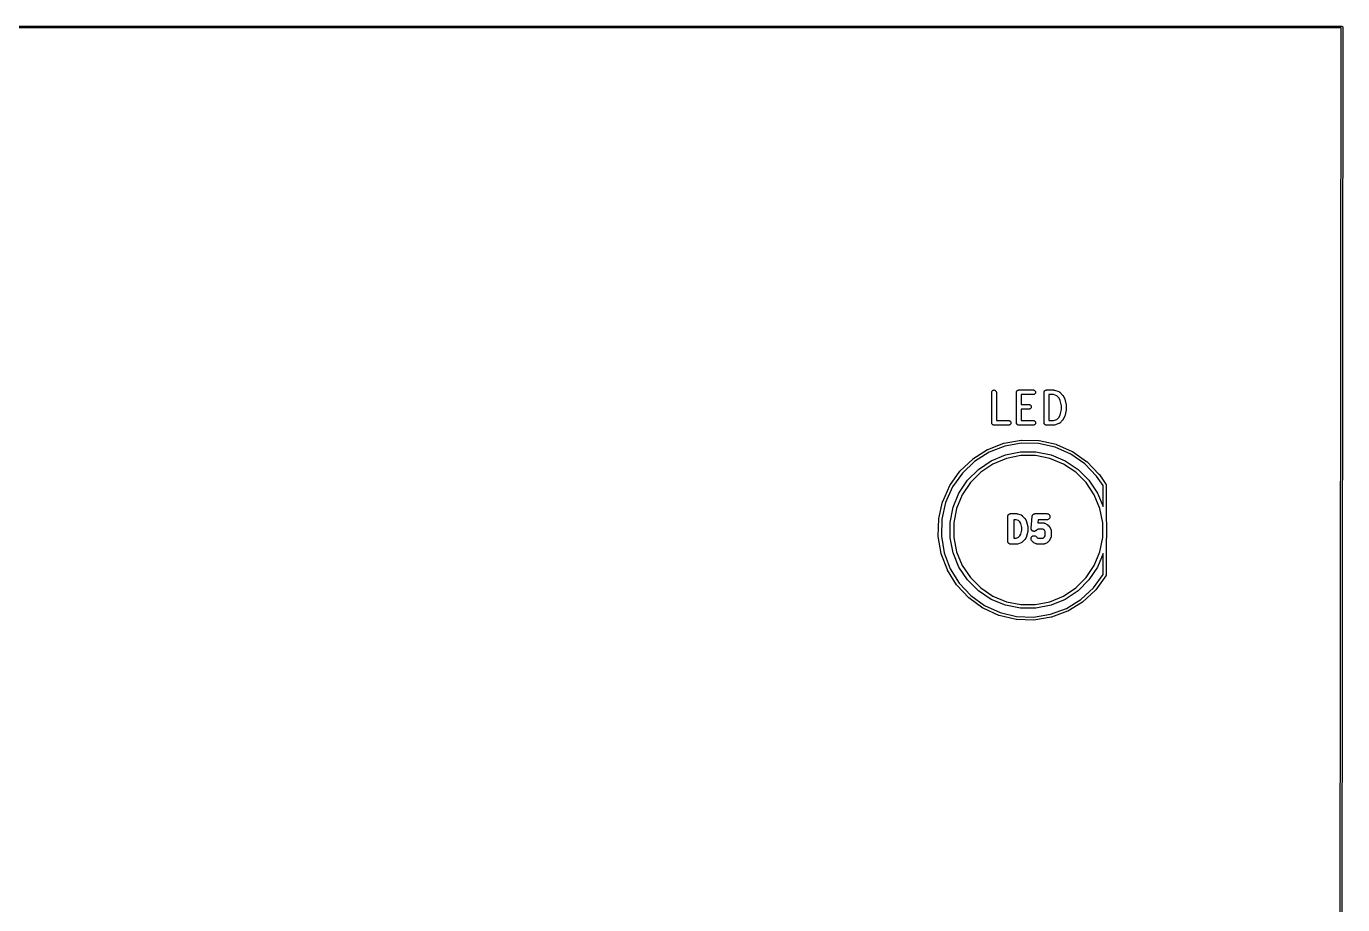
# Model space of a CAD drawing. Extents: x 20 to 116, y -135 to -20.
# Drawn here: x 72.97 to 116.03, y -48.71 to -19.97 of the extents above; entities that cross this region are included whole.
import ezdxf

# ---------------------------------------------------------------- set-up
doc = ezdxf.new("R2010")
doc.units = 0
doc.layers.add('BLACK', color=7, linetype='CONTINUOUS')

msp = doc.modelspace()

# ---------------------------------------------------------------- linework, layer by layer
at = {"layer": 'BLACK', "linetype": 'CONTINUOUS'}
for p, q in [((20.0012, -19.975), (115.999, -19.975)), ((115.975, -20.025), (20.025, -20.025)), ((115.86, -134.975), (115.975, -20.025)), ((116.025, -20.0012), (115.91, -134.999)), ((115.999, -19.975), (116, -19.9749)), ((116, -19.9749), (116.001, -19.975)), ((116.001, -19.975), (116.005, -19.9754)), ((116.005, -19.9754), (116.005, -19.9754)), ((116.005, -19.9754), (116.005, -19.9754)), ((116.005, -19.9754), (116.006, -19.9757)), ((116.006, -19.9757), (116.01, -19.9768)), ((116.01, -19.9768), (116.01, -19.9768)), ((116.01, -19.9768), (116.01, -19.9768)), ((116.01, -19.9768), (116.011, -19.9773)), ((116.011, -19.9773), (116.014, -19.9791)), ((116.014, -19.9791), (116.014, -19.9791)), ((116.014, -19.9791), (116.014, -19.9791)), ((116.014, -19.9791), (116.015, -19.9798)), ((116.015, -19.9798), (116.018, -19.9822)), ((116.018, -19.9822), (116.018, -19.9823)), ((116.018, -19.9823), (116.018, -19.9823)), ((116.018, -19.9823), (116.018, -19.9831)), ((116.018, -19.9831), (116.021, -19.986)), ((116.021, -19.986), (116.021, -19.9861)), ((116.021, -19.9861), (116.021, -19.9861)), ((116.021, -19.9861), (116.021, -19.9871)), ((116.021, -19.9871), (116.023, -19.9904)), ((116.023, -19.9904), (116.023, -19.9904)), ((116.023, -19.9904), (116.023, -19.9904)), ((116.023, -19.9904), (116.024, -19.9919)), ((116.024, -19.9919), (116.025, -19.9951)), ((116.025, -19.9951), (116.025, -19.9951)), ((116.025, -19.9951), (116.025, -19.9951)), ((116.025, -19.9951), (116.025, -19.9969)), ((116.025, -19.9969), (116.025, -20)), ((116.025, -20), (116.025, -20.0012)), ((104.546, -31.9463), (104.548, -31.9318)), ((104.546, -31.9474), (104.546, -31.9463)), ((104.546, -32.9474), (104.546, -31.9474)), ((104.548, -31.9318), (104.552, -31.9178)), ((104.552, -31.9178), (104.559, -31.905)), ((104.559, -31.905), (104.568, -31.8938)), ((104.568, -31.8938), (104.58, -31.8846)), ((104.58, -31.8846), (104.593, -31.8778)), ((104.593, -31.8778), (104.607, -31.8737)), ((104.607, -31.8737), (104.621, -31.8724)), ((104.621, -31.8724), (104.636, -31.8739)), ((104.636, -31.8739), (104.65, -31.8782)), ((104.65, -31.8782), (104.663, -31.8852)), ((104.663, -31.8852), (104.674, -31.8945)), ((104.674, -31.8945), (104.683, -31.9059)), ((104.683, -31.9059), (104.69, -31.9188)), ((104.69, -31.9188), (104.695, -31.9328)), ((104.695, -31.9328), (104.696, -31.9474)), ((104.696, -31.9474), (104.696, -32.8724)), ((105.355, -31.9463), (105.356, -31.9393)), ((105.355, -31.9468), (105.355, -31.9463)), ((105.355, -31.9469), (105.355, -31.9468)), ((105.355, -31.9474), (105.355, -31.9469)), ((105.355, -31.9469), (105.355, -31.9469)), ((105.355, -32.9474), (105.355, -31.9474)), ((105.356, -31.9393), (105.357, -31.9323)), ((105.357, -31.9318), (105.359, -31.9251)), ((105.357, -31.932), (105.357, -31.9318)), ((105.357, -31.9323), (105.357, -31.932)), ((105.359, -31.9251), (105.361, -31.9183)), ((105.361, -31.9181), (105.362, -31.9178)), ((105.361, -31.9183), (105.361, -31.9181)), ((105.362, -31.9178), (105.365, -31.9116)), ((105.365, -31.9116), (105.368, -31.9054)), ((105.368, -31.9052), (105.369, -31.905)), ((105.368, -31.9054), (105.368, -31.9052)), ((105.369, -31.905), (105.373, -31.8996)), ((105.373, -31.8996), (105.378, -31.8942)), ((105.378, -31.8938), (105.383, -31.8894)), ((105.378, -31.894), (105.378, -31.8938)), ((105.378, -31.8942), (105.378, -31.894)), ((105.383, -31.8894), (105.389, -31.8849)), ((105.389, -31.8846), (105.396, -31.8814)), ((105.389, -31.8848), (105.389, -31.8846)), ((105.389, -31.8849), (105.389, -31.8848)), ((105.396, -31.8814), (105.402, -31.878)), ((105.402, -31.8778), (105.409, -31.8758)), ((105.402, -31.878), (105.402, -31.8778)), ((105.402, -31.878), (105.402, -31.878)), ((105.409, -31.8758), (105.416, -31.8738)), ((105.416, -31.8737), (105.423, -31.8731)), ((105.416, -31.8738), (105.416, -31.8737)), ((105.416, -31.8738), (105.416, -31.8738)), ((105.423, -31.8731), (105.43, -31.8724)), ((105.43, -31.8724), (105.907, -31.8724)), ((105.907, -32.0224), (105.505, -32.0224)), ((105.505, -32.0224), (105.505, -32.3486)), ((105.907, -31.8724), (105.908, -31.8724)), ((105.921, -32.021), (105.907, -32.0224)), ((105.908, -31.8724), (105.922, -31.874)), ((105.935, -32.0167), (105.921, -32.021)), ((105.922, -31.874), (105.936, -31.8784)), ((105.948, -32.0098), (105.935, -32.0167)), ((105.936, -31.8784), (105.949, -31.8855)), ((105.96, -32.0006), (105.948, -32.0098)), ((105.949, -31.8855), (105.96, -31.8949)), ((105.96, -31.8949), (105.969, -31.9063)), ((105.969, -31.9893), (105.96, -32.0006)), ((105.969, -31.9063), (105.976, -31.9193)), ((105.976, -31.9764), (105.969, -31.9893)), ((105.976, -31.9193), (105.98, -31.9333)), ((105.98, -31.9625), (105.976, -31.9764)), ((105.98, -31.9333), (105.982, -31.9479)), ((105.982, -31.9479), (105.98, -31.9625)), ((106.26, -31.9463), (106.261, -31.9393)), ((106.26, -31.9468), (106.26, -31.9463)), ((106.26, -31.9469), (106.26, -31.9468)), ((106.26, -31.9474), (106.26, -31.9469)), ((106.26, -31.9469), (106.26, -31.9469)), ((106.26, -32.9474), (106.26, -31.9474)), ((106.261, -31.9393), (106.262, -31.9323)), ((106.262, -31.9318), (106.264, -31.9251)), ((106.262, -31.932), (106.262, -31.9318)), ((106.262, -31.9323), (106.262, -31.932)), ((106.264, -31.9251), (106.266, -31.9183)), ((106.266, -31.9178), (106.27, -31.9116)), ((106.266, -31.9181), (106.266, -31.9178)), ((106.266, -31.9183), (106.266, -31.9181)), ((106.27, -31.9116), (106.273, -31.9054)), ((106.273, -31.905), (106.278, -31.8996)), ((106.273, -31.9052), (106.273, -31.905)), ((106.273, -31.9054), (106.273, -31.9052)), ((106.278, -31.8996), (106.282, -31.8942)), ((106.282, -31.8942), (106.283, -31.894)), ((106.283, -31.8938), (106.288, -31.8894)), ((106.283, -31.894), (106.283, -31.8938)), ((106.288, -31.8894), (106.294, -31.8849)), ((106.294, -31.8846), (106.3, -31.8814)), ((106.294, -31.8848), (106.294, -31.8846)), ((106.294, -31.8849), (106.294, -31.8848)), ((106.3, -31.8814), (106.307, -31.878)), ((106.307, -31.8778), (106.314, -31.8758)), ((106.307, -31.878), (106.307, -31.8778)), ((106.307, -31.878), (106.307, -31.878)), ((106.314, -31.8758), (106.321, -31.8738)), ((106.321, -31.8737), (106.328, -31.8731)), ((106.321, -31.8738), (106.321, -31.8737)), ((106.321, -31.8738), (106.321, -31.8738)), ((106.328, -31.8731), (106.335, -31.8724)), ((106.335, -31.8724), (106.573, -31.8724)), ((106.41, -32.0224), (106.41, -32.8724)), ((106.561, -32.0224), (106.41, -32.0224)), ((106.676, -32.0606), (106.561, -32.0224)), ((106.573, -31.8724), (106.574, -31.8724)), ((106.574, -31.8724), (106.579, -31.8729)), ((106.579, -31.8729), (106.583, -31.873)), ((106.583, -31.873), (106.586, -31.8737)), ((106.586, -31.8737), (106.589, -31.874)), ((106.589, -31.874), (106.593, -31.8753)), ((106.593, -31.8753), (106.597, -31.8762)), ((106.597, -31.8762), (106.74, -31.9238)), ((106.75, -32.1347), (106.676, -32.0606)), ((106.74, -31.9238), (106.741, -31.9242)), ((106.741, -31.9242), (106.743, -31.9251)), ((106.743, -31.9251), (106.745, -31.9258)), ((106.745, -31.9258), (106.75, -31.9282)), ((106.75, -31.9282), (106.754, -31.9303)), ((106.788, -32.2117), (106.75, -32.1347)), ((106.754, -31.9303), (106.756, -31.9316)), ((106.756, -31.9316), (106.758, -31.9327)), ((106.758, -31.9327), (106.762, -31.9359)), ((106.762, -31.9359), (106.766, -31.9389)), ((106.766, -31.9389), (106.768, -31.9406)), ((106.768, -31.9406), (106.769, -31.942)), ((106.769, -31.942), (106.864, -32.0372)), ((106.832, -32.3852), (106.788, -32.2117)), ((106.864, -32.0372), (106.865, -32.0379)), ((106.865, -32.0379), (106.868, -32.0412)), ((106.868, -32.0412), (106.871, -32.0443)), ((106.871, -32.0443), (106.872, -32.047)), ((106.872, -32.047), (106.874, -32.0494)), ((106.874, -32.0494), (106.876, -32.0531)), ((106.876, -32.0531), (106.879, -32.0567)), ((106.879, -32.0567), (106.926, -32.1519)), ((106.926, -32.1519), (106.927, -32.1529)), ((106.927, -32.1529), (106.927, -32.1532)), ((106.927, -32.1532), (106.927, -32.1535)), ((106.927, -32.1535), (106.929, -32.1601)), ((106.929, -32.1601), (106.932, -32.1666)), ((106.932, -32.1666), (106.932, -32.167)), ((106.932, -32.167), (106.932, -32.1673)), ((106.932, -32.1673), (106.979, -32.3578)), ((105.505, -32.3486), (105.764, -32.3486)), ((105.764, -32.4986), (105.505, -32.4986)), ((105.505, -32.4986), (105.505, -32.8724)), ((105.764, -32.3486), (105.765, -32.3486)), ((105.778, -32.4971), (105.764, -32.4986)), ((105.765, -32.3486), (105.779, -32.3502)), ((105.792, -32.4929), (105.778, -32.4971)), ((105.779, -32.3502), (105.793, -32.3546)), ((105.805, -32.486), (105.792, -32.4929)), ((105.793, -32.3546), (105.806, -32.3617)), ((105.817, -32.4768), (105.805, -32.486)), ((105.806, -32.3617), (105.817, -32.3711)), ((105.817, -32.3711), (105.827, -32.3825)), ((105.826, -32.4655), (105.817, -32.4768)), ((105.833, -32.4526), (105.826, -32.4655)), ((105.827, -32.3825), (105.833, -32.3955)), ((105.833, -32.3955), (105.837, -32.4095)), ((105.837, -32.4387), (105.833, -32.4526)), ((105.837, -32.4095), (105.839, -32.4241)), ((105.839, -32.4241), (105.837, -32.4387)), ((106.75, -32.7601), (106.788, -32.6831)), ((106.788, -32.6831), (106.832, -32.5096)), ((106.832, -32.5096), (106.832, -32.3852)), ((106.979, -32.537), (106.932, -32.7275)), ((106.979, -32.3578), (106.98, -32.3588)), ((106.98, -32.5357), (106.979, -32.537)), ((106.98, -32.3588), (106.98, -32.3601)), ((106.98, -32.3601), (106.98, -32.3614)), ((106.98, -32.3614), (106.981, -32.3674)), ((106.981, -32.5285), (106.98, -32.5344)), ((106.98, -32.5344), (106.98, -32.5357)), ((106.981, -32.3674), (106.982, -32.3733)), ((106.982, -32.5225), (106.981, -32.5285)), ((106.982, -32.3733), (106.982, -32.3746)), ((106.982, -32.3746), (106.982, -32.376)), ((106.982, -32.376), (106.982, -32.5188)), ((106.982, -32.5188), (106.982, -32.5199)), ((106.982, -32.5199), (106.982, -32.5212)), ((106.982, -32.5212), (106.982, -32.5225)), ((104.547, -32.9544), (104.546, -32.9474)), ((104.547, -32.9614), (104.547, -32.9544)), ((104.547, -32.9617), (104.547, -32.9614)), ((104.547, -32.9619), (104.547, -32.9617)), ((104.549, -32.9687), (104.547, -32.9619)), ((104.551, -32.9755), (104.549, -32.9687)), ((104.552, -32.9757), (104.551, -32.9755)), ((104.552, -32.976), (104.552, -32.9757)), ((104.555, -32.9822), (104.552, -32.976)), ((104.558, -32.9884), (104.555, -32.9822)), ((104.558, -32.9887), (104.558, -32.9884)), ((104.558, -32.9889), (104.558, -32.9887)), ((104.563, -32.9944), (104.558, -32.9889)), ((104.567, -32.9999), (104.563, -32.9944)), ((104.568, -33), (104.567, -32.9999)), ((104.568, -33.0002), (104.568, -33)), ((104.573, -33.0047), (104.568, -33.0002)), ((104.579, -33.0093), (104.573, -33.0047)), ((104.579, -33.0094), (104.579, -33.0093)), ((104.579, -33.0096), (104.579, -33.0094)), ((104.585, -33.0129), (104.579, -33.0096)), ((104.591, -33.0163), (104.585, -33.0129)), ((104.592, -33.0164), (104.591, -33.0163)), ((104.592, -33.0165), (104.592, -33.0164)), ((104.599, -33.0186), (104.592, -33.0165)), ((104.605, -33.0207), (104.599, -33.0186)), ((104.606, -33.0208), (104.605, -33.0207)), ((104.613, -33.0216), (104.606, -33.0208)), ((104.606, -33.0208), (104.606, -33.0208)), ((104.62, -33.0224), (104.613, -33.0216)), ((104.621, -33.0224), (104.62, -33.0224)), ((104.62, -33.0224), (104.62, -33.0224)), ((104.62, -33.0224), (104.62, -33.0224)), ((104.62, -33.0224), (104.62, -33.0224)), ((105.097, -33.0224), (104.621, -33.0224)), ((104.696, -32.8724), (105.097, -32.8724)), ((105.097, -32.8724), (105.098, -32.8724)), ((105.112, -33.021), (105.097, -33.0224)), ((105.098, -32.8724), (105.113, -32.874)), ((105.126, -33.0167), (105.112, -33.021)), ((105.113, -32.874), (105.127, -32.8784)), ((105.139, -33.0098), (105.126, -33.0167)), ((105.127, -32.8784), (105.14, -32.8855)), ((105.15, -33.0006), (105.139, -33.0098)), ((105.14, -32.8855), (105.151, -32.8949)), ((105.159, -32.9893), (105.15, -33.0006)), ((105.151, -32.8949), (105.16, -32.9063)), ((105.166, -32.9764), (105.159, -32.9893)), ((105.16, -32.9063), (105.167, -32.9193)), ((105.171, -32.9625), (105.166, -32.9764)), ((105.167, -32.9193), (105.171, -32.9333)), ((105.171, -32.9333), (105.172, -32.9479)), ((105.172, -32.9479), (105.171, -32.9625)), ((105.356, -32.9544), (105.355, -32.9474)), ((105.357, -32.9614), (105.356, -32.9544)), ((105.357, -32.9617), (105.357, -32.9614)), ((105.357, -32.9619), (105.357, -32.9617)), ((105.359, -32.9687), (105.357, -32.9619)), ((105.361, -32.9755), (105.359, -32.9687)), ((105.361, -32.9757), (105.361, -32.9755)), ((105.361, -32.976), (105.361, -32.9757)), ((105.364, -32.9822), (105.361, -32.976)), ((105.368, -32.9884), (105.364, -32.9822)), ((105.368, -32.9887), (105.368, -32.9884)), ((105.368, -32.9889), (105.368, -32.9887)), ((105.372, -32.9944), (105.368, -32.9889)), ((105.377, -32.9999), (105.372, -32.9944)), ((105.377, -33), (105.377, -32.9999)), ((105.377, -33.0002), (105.377, -33)), ((105.383, -33.0047), (105.377, -33.0002)), ((105.388, -33.0093), (105.383, -33.0047)), ((105.388, -33.0094), (105.388, -33.0093)), ((105.389, -33.0096), (105.388, -33.0094)), ((105.395, -33.0129), (105.389, -33.0096)), ((105.401, -33.0163), (105.395, -33.0129)), ((105.401, -33.0164), (105.401, -33.0163)), ((105.401, -33.0165), (105.401, -33.0164)), ((105.408, -33.0186), (105.401, -33.0165)), ((105.415, -33.0207), (105.408, -33.0186)), ((105.415, -33.0208), (105.415, -33.0207)), ((105.422, -33.0216), (105.415, -33.0208)), ((105.415, -33.0208), (105.415, -33.0208)), ((105.429, -33.0224), (105.422, -33.0216)), ((105.43, -33.0224), (105.429, -33.0224)), ((105.907, -33.0224), (105.43, -33.0224)), ((105.43, -33.0224), (105.43, -33.0224)), ((105.43, -33.0224), (105.43, -33.0224)), ((105.43, -33.0224), (105.43, -33.0224)), ((105.505, -32.8724), (105.907, -32.8724)), ((105.907, -32.8724), (105.908, -32.8724)), ((105.921, -33.021), (105.907, -33.0224)), ((105.908, -32.8724), (105.922, -32.874)), ((105.935, -33.0167), (105.921, -33.021)), ((105.922, -32.874), (105.936, -32.8784)), ((105.948, -33.0098), (105.935, -33.0167)), ((105.936, -32.8784), (105.949, -32.8855)), ((105.96, -33.0006), (105.948, -33.0098)), ((105.949, -32.8855), (105.96, -32.8949)), ((105.96, -32.8949), (105.969, -32.9063)), ((105.969, -32.9893), (105.96, -33.0006)), ((105.969, -32.9063), (105.976, -32.9193)), ((105.976, -32.9764), (105.969, -32.9893)), ((105.976, -32.9193), (105.98, -32.9333)), ((105.98, -32.9625), (105.976, -32.9764)), ((105.98, -32.9333), (105.982, -32.9479)), ((105.982, -32.9479), (105.98, -32.9625)), ((106.261, -32.9544), (106.26, -32.9474)), ((106.262, -32.9614), (106.261, -32.9544)), ((106.262, -32.9617), (106.262, -32.9614)), ((106.262, -32.9619), (106.262, -32.9617)), ((106.264, -32.9687), (106.262, -32.9619)), ((106.266, -32.9755), (106.264, -32.9687)), ((106.266, -32.9757), (106.266, -32.9755)), ((106.266, -32.976), (106.266, -32.9757)), ((106.269, -32.9822), (106.266, -32.976)), ((106.272, -32.9884), (106.269, -32.9822)), ((106.273, -32.9887), (106.272, -32.9884)), ((106.273, -32.9889), (106.273, -32.9887)), ((106.277, -32.9944), (106.273, -32.9889)), ((106.282, -32.9999), (106.277, -32.9944)), ((106.282, -33), (106.282, -32.9999)), ((106.282, -33.0002), (106.282, -33)), ((106.287, -33.0047), (106.282, -33.0002)), ((106.293, -33.0093), (106.287, -33.0047)), ((106.293, -33.0094), (106.293, -33.0093)), ((106.293, -33.0096), (106.293, -33.0094)), ((106.299, -33.0129), (106.293, -33.0096)), ((106.306, -33.0163), (106.299, -33.0129)), ((106.306, -33.0164), (106.306, -33.0163)), ((106.306, -33.0165), (106.306, -33.0164)), ((106.313, -33.0186), (106.306, -33.0165)), ((106.32, -33.0207), (106.313, -33.0186)), ((106.32, -33.0208), (106.32, -33.0207)), ((106.327, -33.0216), (106.32, -33.0208)), ((106.32, -33.0208), (106.32, -33.0208)), ((106.334, -33.0224), (106.327, -33.0216)), ((106.335, -33.0224), (106.334, -33.0224)), ((106.573, -33.0224), (106.335, -33.0224)), ((106.335, -33.0224), (106.335, -33.0224)), ((106.335, -33.0224), (106.335, -33.0224)), ((106.335, -33.0224), (106.335, -33.0224)), ((106.41, -32.8724), (106.561, -32.8724)), ((106.561, -32.8724), (106.676, -32.8342)), ((106.578, -33.022), (106.573, -33.0224)), ((106.582, -33.0219), (106.578, -33.022)), ((106.585, -33.0213), (106.582, -33.0219)), ((106.588, -33.021), (106.585, -33.0213)), ((106.592, -33.0197), (106.588, -33.021)), ((106.596, -33.0189), (106.592, -33.0197)), ((106.597, -33.0185), (106.596, -33.0189)), ((106.74, -32.9709), (106.597, -33.0185)), ((106.676, -32.8342), (106.75, -32.7601)), ((106.742, -32.97), (106.74, -32.9709)), ((106.744, -32.9694), (106.742, -32.97)), ((106.749, -32.967), (106.744, -32.9694)), ((106.753, -32.965), (106.749, -32.967)), ((106.755, -32.9637), (106.753, -32.965)), ((106.757, -32.9627), (106.755, -32.9637)), ((106.761, -32.9595), (106.757, -32.9627)), ((106.765, -32.9565), (106.761, -32.9595)), ((106.767, -32.9549), (106.765, -32.9565)), ((106.768, -32.9535), (106.767, -32.9549)), ((106.769, -32.9528), (106.768, -32.9535)), ((106.864, -32.8576), (106.769, -32.9528)), ((106.867, -32.8543), (106.864, -32.8576)), ((106.87, -32.8513), (106.867, -32.8543)), ((106.872, -32.8487), (106.87, -32.8513)), ((106.874, -32.8462), (106.872, -32.8487)), ((106.876, -32.8425), (106.874, -32.8462)), ((106.878, -32.839), (106.876, -32.8425)), ((106.879, -32.8381), (106.878, -32.839)), ((106.926, -32.7428), (106.879, -32.8381)), ((106.929, -32.7357), (106.926, -32.7422)), ((106.926, -32.7422), (106.926, -32.7425)), ((106.926, -32.7425), (106.926, -32.7428)), ((106.931, -32.7292), (106.929, -32.7357)), ((106.932, -32.7285), (106.931, -32.7288)), ((106.931, -32.7288), (106.931, -32.7292)), ((106.932, -32.7275), (106.932, -32.7285)), ((104.954, -33.6119), (105.511, -33.5141)), ((105.511, -33.5141), (105.512, -33.514)), ((105.512, -33.514), (105.517, -33.5137)), ((105.517, -33.5137), (105.521, -33.5134)), ((105.521, -33.5134), (106.087, -33.5257)), ((106.087, -33.5257), (106.088, -33.5257)), ((106.088, -33.5257), (106.092, -33.5263)), ((106.092, -33.5263), (106.097, -33.5269)), ((106.097, -33.5269), (106.649, -33.6489)), ((103.93, -34.126), (104.408, -33.8231)), ((104.457, -33.9102), (103.987, -34.2078)), ((104.408, -33.8231), (104.409, -33.8227)), ((104.408, -33.8231), (104.408, -33.8231)), ((104.408, -33.8231), (104.408, -33.8231)), ((104.409, -33.8227), (104.413, -33.8208)), ((104.413, -33.8208), (104.417, -33.8187)), ((104.417, -33.8187), (104.945, -33.6145)), ((104.976, -33.7095), (104.457, -33.9102)), ((104.529, -34.1885), (104.994, -33.9957)), ((104.945, -33.6143), (104.95, -33.6131)), ((104.945, -33.6145), (104.945, -33.6143)), ((104.945, -33.6145), (104.945, -33.6145)), ((104.945, -33.6145), (104.945, -33.6145)), ((104.95, -33.6131), (104.954, -33.6119)), ((105.524, -33.6134), (104.976, -33.7095)), ((104.994, -33.9957), (105.488, -33.8974)), ((105.488, -33.8974), (105.992, -33.8974)), ((106.08, -33.6256), (105.524, -33.6134)), ((105.992, -33.8974), (106.486, -33.9957)), ((106.623, -33.7455), (106.08, -33.6256)), ((106.486, -33.9957), (106.951, -34.1885)), ((107.132, -33.9686), (106.623, -33.7455)), ((106.649, -33.6489), (106.649, -33.6489)), ((106.649, -33.6489), (106.649, -33.6489)), ((106.649, -33.6489), (106.65, -33.6491)), ((106.65, -33.6491), (106.654, -33.6505)), ((106.654, -33.6505), (106.659, -33.6519)), ((106.659, -33.6519), (107.177, -33.879)), ((107.589, -34.2864), (107.132, -33.9686)), ((107.177, -33.879), (107.178, -33.8793)), ((107.178, -33.8793), (107.182, -33.8815)), ((107.182, -33.8815), (107.186, -33.8837)), ((107.186, -33.8837), (107.65, -34.2072)), ((103.512, -34.5219), (103.922, -34.132)), ((103.987, -34.2078), (103.584, -34.591)), ((103.922, -34.132), (103.923, -34.1315)), ((103.922, -34.132), (103.922, -34.132)), ((103.922, -34.132), (103.922, -34.132)), ((103.923, -34.1315), (103.926, -34.1288)), ((103.926, -34.1288), (103.93, -34.126)), ((104.11, -34.4684), (104.529, -34.1885)), ((104.585, -34.2943), (104.186, -34.5611)), ((105.029, -34.1105), (104.585, -34.2943)), ((105.5, -34.0168), (105.029, -34.1105)), ((105.98, -34.0168), (105.5, -34.0168)), ((106.451, -34.1105), (105.98, -34.0168)), ((106.895, -34.2943), (106.451, -34.1105)), ((107.294, -34.5611), (106.895, -34.2943)), ((106.951, -34.1885), (107.37, -34.4684)), ((107.975, -34.6874), (107.589, -34.2864)), ((107.65, -34.2072), (107.65, -34.2072)), ((107.65, -34.2072), (107.65, -34.2072)), ((107.65, -34.2072), (107.651, -34.2076)), ((107.651, -34.2076), (107.654, -34.2105)), ((107.654, -34.2105), (107.657, -34.2135)), ((107.657, -34.2135), (108.05, -34.621)), ((103.179, -34.9915), (103.506, -34.5293)), ((103.584, -34.591), (103.263, -35.0452)), ((103.473, -35.2435), (103.753, -34.8246)), ((103.506, -34.5287), (103.509, -34.5253)), ((103.506, -34.5293), (103.506, -34.5287)), ((103.509, -34.5253), (103.512, -34.5219)), ((103.753, -34.8246), (104.11, -34.4684)), ((104.186, -34.5611), (103.846, -34.9007)), ((107.634, -34.9007), (107.294, -34.5611)), ((107.37, -34.4684), (107.727, -34.8246)), ((107.727, -34.8246), (108.007, -35.2435)), ((108.19, -35.0008), (107.975, -34.6874)), ((108.05, -34.621), (108.051, -34.6215)), ((108.051, -34.6215), (108.053, -34.6245)), ((108.053, -34.6245), (108.056, -34.6274)), ((108.056, -34.6274), (108.28, -34.9553)), ((102.943, -35.5168), (103.174, -35)), ((103.263, -35.0452), (103.037, -35.5531)), ((103.174, -34.9993), (103.177, -34.9955)), ((103.174, -35), (103.174, -34.9993)), ((103.177, -34.9955), (103.179, -34.9915)), ((103.281, -35.709), (103.473, -35.2435)), ((103.579, -35.3001), (103.395, -35.7438)), ((103.846, -34.9007), (103.579, -35.3001)), ((107.901, -35.3001), (107.634, -34.9007)), ((108.085, -35.7438), (107.901, -35.3001)), ((108.007, -35.2435), (108.19, -35.6864)), ((108.19, -35.6864), (108.19, -35.0008)), ((108.28, -34.9553), (108.282, -34.9574)), ((108.282, -34.9574), (108.286, -34.9661)), ((108.286, -34.9661), (108.289, -34.9755)), ((108.289, -34.9755), (108.29, -34.9829)), ((108.29, -34.9829), (108.29, -34.9852)), ((108.29, -34.9852), (108.29, -34.9853)), ((108.29, -34.9853), (108.29, -34.9855)), ((108.29, -34.9855), (108.29, -36.1648)), ((102.814, -36.0779), (102.94, -35.5261)), ((103.037, -35.5531), (102.913, -36.0953)), ((102.94, -35.5254), (102.942, -35.5211)), ((102.94, -35.5261), (102.94, -35.5254)), ((102.942, -35.5211), (102.943, -35.5168)), ((103.182, -36.2031), (103.281, -35.709)), ((102.797, -36.6533), (102.813, -36.0876)), ((102.813, -36.0869), (102.814, -36.0824)), ((102.813, -36.0876), (102.813, -36.0869)), ((102.813, -36.0876), (102.813, -36.0876)), ((102.813, -36.0876), (102.813, -36.0876)), ((102.814, -36.0824), (102.814, -36.0779)), ((102.913, -36.0953), (102.897, -36.6513)), ((103.395, -35.7438), (103.302, -36.2149)), ((105.07, -36.0155), (105.071, -36.0062)), ((105.07, -36.0162), (105.07, -36.0155)), ((105.07, -36.0169), (105.07, -36.0162)), ((105.07, -36.0162), (105.07, -36.0162)), ((105.07, -36.0162), (105.07, -36.0162)), ((105.07, -36.8169), (105.07, -36.0169)), ((105.071, -36.0062), (105.072, -35.9968)), ((105.072, -35.9961), (105.075, -35.9871)), ((105.072, -35.9965), (105.072, -35.9961)), ((105.072, -35.9968), (105.072, -35.9965)), ((105.075, -35.9871), (105.077, -35.9782)), ((105.077, -35.9782), (105.078, -35.9778)), ((105.078, -35.9775), (105.082, -35.9693)), ((105.078, -35.9778), (105.078, -35.9775)), ((105.082, -35.9693), (105.087, -35.961)), ((105.087, -35.9604), (105.093, -35.9532)), ((105.087, -35.9607), (105.087, -35.9604)), ((105.087, -35.961), (105.087, -35.9607)), ((105.093, -35.9532), (105.099, -35.9459)), ((105.099, -35.9457), (105.1, -35.9455)), ((105.099, -35.9459), (105.099, -35.9457)), ((105.1, -35.9455), (105.107, -35.9396)), ((105.107, -35.9396), (105.114, -35.9336)), ((105.114, -35.9334), (105.115, -35.9332)), ((105.114, -35.9336), (105.114, -35.9334)), ((105.115, -35.9332), (105.123, -35.9289)), ((105.123, -35.9289), (105.131, -35.9244)), ((105.131, -35.9244), (105.132, -35.9243)), ((105.132, -35.9242), (105.141, -35.9215)), ((105.132, -35.9243), (105.132, -35.9242)), ((105.141, -35.9215), (105.15, -35.9188)), ((105.15, -35.9188), (105.151, -35.9187)), ((105.15, -35.9188), (105.15, -35.9188)), ((105.151, -35.9187), (105.16, -35.9178)), ((105.16, -35.9178), (105.17, -35.9169)), ((105.17, -35.9169), (105.36, -35.9169)), ((105.27, -36.1169), (105.27, -36.7169)), ((105.344, -36.1169), (105.27, -36.1169)), ((105.42, -36.1424), (105.344, -36.1169)), ((105.36, -35.9169), (105.361, -35.9169)), ((105.361, -35.9169), (105.367, -35.9175)), ((105.367, -35.9175), (105.373, -35.9177)), ((105.373, -35.9177), (105.377, -35.9186)), ((105.377, -35.9186), (105.381, -35.9191)), ((105.381, -35.9191), (105.386, -35.9208)), ((105.386, -35.9208), (105.392, -35.922)), ((105.392, -35.922), (105.506, -35.9601)), ((105.468, -36.1904), (105.42, -36.1424)), ((105.506, -35.9601), (105.507, -35.9606)), ((105.507, -35.9606), (105.51, -35.9618)), ((105.51, -35.9618), (105.513, -35.9627)), ((105.513, -35.9627), (105.519, -35.9659)), ((105.519, -35.9659), (105.525, -35.9688)), ((105.525, -35.9688), (105.527, -35.9705)), ((105.527, -35.9705), (105.53, -35.9719)), ((105.53, -35.9719), (105.535, -35.9762)), ((105.535, -35.9762), (105.541, -35.9803)), ((105.541, -35.9803), (105.543, -35.9824)), ((105.543, -35.9824), (105.545, -35.9843)), ((105.545, -35.9843), (105.621, -36.0605)), ((105.621, -36.0605), (105.622, -36.0615)), ((105.622, -36.0615), (105.626, -36.0659)), ((105.626, -36.0659), (105.63, -36.0699)), ((105.63, -36.0699), (105.632, -36.0735)), ((105.632, -36.0735), (105.634, -36.0767)), ((105.634, -36.0767), (105.637, -36.0817)), ((105.637, -36.0817), (105.64, -36.0865)), ((105.64, -36.0865), (105.678, -36.1627)), ((105.678, -36.1627), (105.679, -36.1639)), ((105.679, -36.1639), (105.679, -36.1643)), ((105.679, -36.1643), (105.679, -36.1647)), ((105.679, -36.1647), (105.682, -36.1735)), ((105.832, -36.3879), (105.87, -36.007)), ((105.87, -36.0056), (105.871, -36.0012)), ((105.87, -36.007), (105.87, -36.0056)), ((105.871, -36.0012), (105.872, -35.9968)), ((105.872, -35.9968), (105.873, -35.9917)), ((105.873, -35.9917), (105.874, -35.9865)), ((105.874, -35.9865), (105.876, -35.9824)), ((105.876, -35.9824), (105.877, -35.9782)), ((105.877, -35.9782), (105.88, -35.9735)), ((105.88, -35.9735), (105.882, -35.9686)), ((105.882, -35.9686), (105.885, -35.9649)), ((105.885, -35.9649), (105.887, -35.961)), ((105.887, -35.961), (105.89, -35.9569)), ((105.89, -35.9569), (105.893, -35.9525)), ((105.893, -35.9525), (105.896, -35.9494)), ((105.896, -35.9494), (105.899, -35.9459)), ((105.899, -35.9459), (105.903, -35.9426)), ((105.903, -35.9426), (105.907, -35.9388)), ((105.907, -35.9388), (105.911, -35.9364)), ((105.911, -35.9364), (105.914, -35.9336)), ((105.914, -35.9336), (105.919, -35.9311)), ((105.919, -35.9311), (105.923, -35.9282)), ((105.923, -35.9282), (105.927, -35.9265)), ((105.927, -35.9265), (105.931, -35.9244)), ((105.931, -35.9244), (105.937, -35.9229)), ((105.937, -35.9229), (105.941, -35.9209)), ((105.941, -35.9209), (105.946, -35.9201)), ((105.946, -35.9201), (105.95, -35.9188)), ((105.95, -35.9188), (105.955, -35.9183)), ((105.955, -35.9183), (105.961, -35.9173)), ((105.961, -35.9173), (105.965, -35.9173)), ((105.965, -35.9173), (105.97, -35.9169)), ((105.97, -35.9169), (106.35, -35.9169)), ((106.06, -36.1169), (106.05, -36.2217)), ((106.35, -36.1169), (106.06, -36.1169)), ((106.35, -35.9169), (106.352, -35.9169)), ((106.37, -36.115), (106.35, -36.1169)), ((106.352, -35.9169), (106.371, -35.9191)), ((106.389, -36.1094), (106.37, -36.115)), ((106.371, -35.9191), (106.39, -35.925)), ((106.406, -36.1002), (106.389, -36.1094)), ((106.39, -35.925), (106.407, -35.9344)), ((106.421, -36.0879), (106.406, -36.1002)), ((106.407, -35.9344), (106.422, -35.9469)), ((106.433, -36.0728), (106.421, -36.0879)), ((106.422, -35.9469), (106.434, -35.9621)), ((106.443, -36.0557), (106.433, -36.0728)), ((106.434, -35.9621), (106.443, -35.9794)), ((106.443, -35.9794), (106.449, -35.9982)), ((106.448, -36.037), (106.443, -36.0557)), ((106.45, -36.0176), (106.448, -36.037)), ((106.449, -35.9982), (106.45, -36.0176)), ((108.178, -36.2149), (108.085, -35.7438)), ((108.29, -36.1648), (108.298, -36.2031)), ((103.182, -36.7069), (103.182, -36.2031)), ((103.302, -36.2149), (103.302, -36.6951)), ((105.494, -36.2423), (105.468, -36.1904)), ((105.468, -36.6434), (105.494, -36.5915)), ((105.527, -36.3721), (105.494, -36.2423)), ((105.494, -36.5915), (105.527, -36.4617)), ((105.527, -36.4617), (105.527, -36.3721)), ((105.682, -36.1735), (105.685, -36.1822)), ((105.685, -36.1822), (105.685, -36.1827)), ((105.685, -36.1827), (105.686, -36.1831)), ((105.686, -36.1831), (105.724, -36.3355)), ((105.724, -36.4983), (105.686, -36.6507)), ((105.724, -36.3355), (105.724, -36.3369)), ((105.724, -36.3369), (105.724, -36.3386)), ((105.724, -36.3386), (105.725, -36.3403)), ((105.725, -36.4869), (105.724, -36.4948)), ((105.724, -36.4948), (105.724, -36.4965)), ((105.724, -36.4965), (105.724, -36.4983)), ((105.725, -36.3403), (105.726, -36.3483)), ((105.727, -36.479), (105.725, -36.4869)), ((105.726, -36.3483), (105.727, -36.3562)), ((105.727, -36.3562), (105.726, -36.358)), ((105.726, -36.358), (105.727, -36.3598)), ((105.727, -36.4754), (105.726, -36.4772)), ((105.726, -36.4772), (105.727, -36.479)), ((105.727, -36.3598), (105.727, -36.474)), ((105.727, -36.474), (105.727, -36.4754)), ((105.831, -36.3975), (105.832, -36.3927)), ((105.832, -36.4024), (105.831, -36.3975)), ((105.832, -36.3927), (105.832, -36.3879)), ((105.832, -36.4074), (105.832, -36.4024)), ((105.833, -36.4122), (105.832, -36.4074)), ((105.833, -36.4169), (105.833, -36.4122)), ((105.835, -36.4217), (105.833, -36.4169)), ((105.836, -36.4266), (105.835, -36.4217)), ((105.837, -36.431), (105.836, -36.4266)), ((105.839, -36.4356), (105.837, -36.431)), ((105.841, -36.44), (105.839, -36.4356)), ((105.843, -36.4446), (105.841, -36.44)), ((105.846, -36.4486), (105.843, -36.4446)), ((105.848, -36.4529), (105.846, -36.4486)), ((105.851, -36.4568), (105.848, -36.4529)), ((105.854, -36.4609), (105.851, -36.4568)), ((105.857, -36.4643), (105.854, -36.4609)), ((105.86, -36.4681), (105.857, -36.4643)), ((105.864, -36.4713), (105.86, -36.4681)), ((105.868, -36.4748), (105.864, -36.4713)), ((105.872, -36.4775), (105.868, -36.4748)), ((105.875, -36.4806), (105.872, -36.4775)), ((105.88, -36.4829), (105.875, -36.4806)), ((105.884, -36.4857), (105.88, -36.4829)), ((105.888, -36.4876), (105.884, -36.4857)), ((105.892, -36.4899), (105.888, -36.4876)), ((105.897, -36.4914), (105.892, -36.4899)), ((105.902, -36.4933), (105.897, -36.4914)), ((105.906, -36.4943), (105.902, -36.4933)), ((105.911, -36.4957), (105.906, -36.4943)), ((105.916, -36.4963), (105.911, -36.4957)), ((105.921, -36.4973), (105.916, -36.4963)), ((105.926, -36.4973), (105.921, -36.4973)), ((105.93, -36.4979), (105.926, -36.4973)), ((105.935, -36.4974), (105.93, -36.4979)), ((105.94, -36.4975), (105.935, -36.4974)), ((105.945, -36.4966), (105.94, -36.4975)), ((105.95, -36.4962), (105.945, -36.4966)), ((105.955, -36.4948), (105.95, -36.4962)), ((105.959, -36.4938), (105.955, -36.4948)), ((105.964, -36.492), (105.959, -36.4938)), ((105.969, -36.4907), (105.964, -36.492)), ((105.973, -36.4884), (105.969, -36.4907)), ((105.978, -36.4866), (105.973, -36.4884)), ((105.982, -36.4839), (105.978, -36.4866)), ((105.986, -36.4817), (105.982, -36.4839)), ((105.99, -36.4786), (105.986, -36.4817)), ((105.994, -36.4759), (105.99, -36.4786)), ((105.997, -36.4725), (105.994, -36.4759)), ((106.001, -36.4695), (105.997, -36.4725)), ((106.002, -36.4686), (106.001, -36.4695)), ((106.029, -36.4419), (106.002, -36.4686)), ((106.069, -36.4217), (106.029, -36.4419)), ((106.05, -36.2217), (106.236, -36.2217)), ((106.213, -36.4217), (106.069, -36.4217)), ((106.253, -36.4419), (106.213, -36.4217)), ((106.236, -36.2217), (106.238, -36.2217)), ((106.238, -36.2217), (106.241, -36.222)), ((106.241, -36.222), (106.243, -36.2219)), ((106.243, -36.2219), (106.25, -36.2231)), ((106.25, -36.2231), (106.257, -36.2239)), ((106.268, -36.4571), (106.253, -36.4419)), ((106.257, -36.2239), (106.26, -36.2247)), ((106.26, -36.2247), (106.263, -36.2252)), ((106.263, -36.2252), (106.269, -36.2277)), ((106.289, -36.4977), (106.268, -36.4571)), ((106.269, -36.2277), (106.276, -36.2298)), ((106.276, -36.2298), (106.278, -36.2312)), ((106.278, -36.2312), (106.281, -36.2322)), ((106.281, -36.2322), (106.357, -36.2703)), ((106.289, -36.6409), (106.289, -36.4977)), ((106.357, -36.2703), (106.358, -36.271)), ((106.358, -36.271), (106.363, -36.274)), ((106.363, -36.274), (106.368, -36.2767)), ((106.368, -36.2767), (106.371, -36.2793)), ((106.371, -36.2793), (106.375, -36.2816)), ((106.375, -36.2816), (106.379, -36.2855)), ((106.379, -36.2855), (106.383, -36.289)), ((106.383, -36.289), (106.421, -36.3271)), ((106.421, -36.3271), (106.422, -36.3281)), ((106.422, -36.3281), (106.426, -36.3325)), ((106.426, -36.3325), (106.43, -36.3366)), ((106.43, -36.3366), (106.432, -36.3401)), ((106.432, -36.3401), (106.434, -36.3434)), ((106.434, -36.3434), (106.437, -36.3484)), ((106.437, -36.3484), (106.44, -36.3531)), ((106.44, -36.3531), (106.478, -36.4293)), ((106.478, -36.4293), (106.479, -36.4306)), ((106.479, -36.4306), (106.48, -36.4333)), ((106.48, -36.4333), (106.481, -36.4359)), ((106.481, -36.4359), (106.483, -36.4425)), ((106.483, -36.4425), (106.485, -36.4489)), ((106.485, -36.4489), (106.486, -36.4518)), ((106.486, -36.4518), (106.487, -36.4546)), ((106.487, -36.4546), (106.487, -36.4614)), ((106.487, -36.4614), (106.488, -36.4682)), ((106.488, -36.4682), (106.488, -36.4711)), ((106.488, -36.4711), (106.489, -36.474)), ((106.489, -36.474), (106.489, -36.6645)), ((108.178, -36.6951), (108.178, -36.2149)), ((108.298, -36.2031), (108.298, -36.7069)), ((102.797, -36.6578), (102.797, -36.6533)), ((102.797, -36.6624), (102.797, -36.6578)), ((102.798, -36.663), (102.797, -36.6624)), ((102.891, -37.2212), (102.798, -36.663)), ((102.897, -36.6513), (102.989, -37.1998)), ((103.281, -37.201), (103.182, -36.7069)), ((103.302, -36.6951), (103.395, -37.1662)), ((105.07, -36.8263), (105.07, -36.8169)), ((105.071, -36.8356), (105.07, -36.8263)), ((105.071, -36.836), (105.071, -36.8356)), ((105.071, -36.8363), (105.071, -36.836)), ((105.074, -36.8454), (105.071, -36.8363)), ((105.077, -36.8544), (105.074, -36.8454)), ((105.077, -36.8547), (105.077, -36.8544)), ((105.077, -36.855), (105.077, -36.8547)), ((105.082, -36.8634), (105.077, -36.855)), ((105.086, -36.8717), (105.082, -36.8634)), ((105.086, -36.8719), (105.086, -36.8717)), ((105.086, -36.8722), (105.086, -36.8719)), ((105.092, -36.8796), (105.086, -36.8722)), ((105.098, -36.8869), (105.092, -36.8796)), ((105.098, -36.8871), (105.098, -36.8869)), ((105.099, -36.8874), (105.098, -36.8871)), ((105.106, -36.8934), (105.099, -36.8874)), ((105.113, -36.8994), (105.106, -36.8934)), ((105.113, -36.8996), (105.113, -36.8994)), ((105.114, -36.8998), (105.113, -36.8996)), ((105.122, -36.9043), (105.114, -36.8998)), ((105.13, -36.9088), (105.122, -36.9043)), ((105.13, -36.9089), (105.13, -36.9088)), ((105.131, -36.9091), (105.13, -36.9089)), ((105.14, -36.9119), (105.131, -36.9091)), ((105.149, -36.9147), (105.14, -36.9119)), ((105.149, -36.9148), (105.149, -36.9147)), ((105.149, -36.9149), (105.149, -36.9148)), ((105.159, -36.9159), (105.149, -36.9149)), ((105.168, -36.9169), (105.159, -36.9159)), ((105.169, -36.9169), (105.168, -36.9169)), ((105.17, -36.9169), (105.169, -36.9169)), ((105.169, -36.9169), (105.169, -36.9169)), ((105.169, -36.9169), (105.169, -36.9169)), ((105.36, -36.9169), (105.17, -36.9169)), ((105.27, -36.7169), (105.344, -36.7169)), ((105.344, -36.7169), (105.42, -36.6914)), ((105.366, -36.9164), (105.36, -36.9169)), ((105.371, -36.9163), (105.366, -36.9164)), ((105.375, -36.9154), (105.371, -36.9163)), ((105.379, -36.915), (105.375, -36.9154)), ((105.385, -36.9134), (105.379, -36.915)), ((105.39, -36.9122), (105.385, -36.9134)), ((105.392, -36.9118), (105.39, -36.9122)), ((105.506, -36.8737), (105.392, -36.9118)), ((105.42, -36.6914), (105.468, -36.6434)), ((105.509, -36.8725), (105.506, -36.8737)), ((105.511, -36.8717), (105.509, -36.8725)), ((105.517, -36.8685), (105.511, -36.8717)), ((105.524, -36.8657), (105.517, -36.8685)), ((105.526, -36.864), (105.524, -36.8657)), ((105.529, -36.8627), (105.526, -36.864)), ((105.534, -36.8584), (105.529, -36.8627)), ((105.54, -36.8545), (105.534, -36.8584)), ((105.542, -36.8523), (105.54, -36.8545)), ((105.544, -36.8505), (105.542, -36.8523)), ((105.545, -36.8495), (105.544, -36.8505)), ((105.621, -36.7733), (105.545, -36.8495)), ((105.625, -36.769), (105.621, -36.7733)), ((105.629, -36.765), (105.625, -36.769)), ((105.631, -36.7615), (105.629, -36.765)), ((105.634, -36.7582), (105.631, -36.7615)), ((105.636, -36.7533), (105.634, -36.7582)), ((105.639, -36.7486), (105.636, -36.7533)), ((105.64, -36.7473), (105.639, -36.7486)), ((105.678, -36.6711), (105.64, -36.7473)), ((105.682, -36.6616), (105.678, -36.6703)), ((105.678, -36.6703), (105.678, -36.6707)), ((105.678, -36.6707), (105.678, -36.6711)), ((105.685, -36.6529), (105.682, -36.6616)), ((105.686, -36.6507), (105.685, -36.652)), ((105.685, -36.652), (105.685, -36.6525)), ((105.685, -36.6525), (105.685, -36.6529)), ((105.831, -36.7397), (105.834, -36.7203)), ((105.833, -36.7591), (105.831, -36.7397)), ((105.839, -36.7779), (105.833, -36.7591)), ((105.834, -36.7203), (105.839, -36.7016)), ((105.839, -36.7016), (105.849, -36.6845)), ((105.848, -36.7952), (105.839, -36.7779)), ((105.86, -36.8104), (105.848, -36.7952)), ((105.849, -36.6845), (105.861, -36.6695)), ((105.861, -36.8114), (105.86, -36.8104)), ((105.861, -36.6695), (105.876, -36.6572)), ((105.899, -36.8495), (105.861, -36.8114)), ((105.876, -36.6572), (105.894, -36.6481)), ((105.894, -36.6481), (105.912, -36.6426)), ((105.903, -36.8531), (105.899, -36.8495)), ((105.907, -36.857), (105.903, -36.8531)), ((105.911, -36.8593), (105.907, -36.857)), ((105.914, -36.8619), (105.911, -36.8593)), ((105.912, -36.6426), (105.932, -36.6407)), ((105.919, -36.8646), (105.914, -36.8619)), ((105.924, -36.8676), (105.919, -36.8646)), ((105.925, -36.8683), (105.924, -36.8676)), ((106.001, -36.9063), (105.925, -36.8683)), ((105.932, -36.6407), (105.951, -36.6427)), ((105.951, -36.6427), (105.97, -36.6484)), ((105.97, -36.6484), (105.987, -36.6576)), ((105.987, -36.6576), (106.002, -36.67)), ((106.004, -36.9074), (106.001, -36.9063)), ((106.002, -36.67), (106.029, -36.6966)), ((106.006, -36.9088), (106.004, -36.9074)), ((106.013, -36.9109), (106.006, -36.9088)), ((106.019, -36.9133), (106.013, -36.9109)), ((106.022, -36.9138), (106.019, -36.9133)), ((106.025, -36.9147), (106.022, -36.9138)), ((106.032, -36.9155), (106.025, -36.9147)), ((106.029, -36.6966), (106.069, -36.7169)), ((106.038, -36.9166), (106.032, -36.9155)), ((106.041, -36.9166), (106.038, -36.9166)), ((106.044, -36.9169), (106.041, -36.9166)), ((106.046, -36.9169), (106.044, -36.9169)), ((106.236, -36.9169), (106.046, -36.9169)), ((106.069, -36.7169), (106.213, -36.7169)), ((106.213, -36.7169), (106.253, -36.6966)), ((106.239, -36.9166), (106.236, -36.9169)), ((106.242, -36.9167), (106.239, -36.9166)), ((106.249, -36.9157), (106.242, -36.9167)), ((106.256, -36.915), (106.249, -36.9157)), ((106.253, -36.6966), (106.268, -36.6815)), ((106.258, -36.9141), (106.256, -36.915)), ((106.261, -36.9137), (106.258, -36.9141)), ((106.268, -36.9113), (106.261, -36.9137)), ((106.268, -36.6815), (106.289, -36.6409)), ((106.274, -36.9094), (106.268, -36.9113)), ((106.277, -36.908), (106.274, -36.9094)), ((106.28, -36.907), (106.277, -36.908)), ((106.281, -36.9063), (106.28, -36.907)), ((106.357, -36.8683), (106.281, -36.9063)), ((106.362, -36.8653), (106.357, -36.8683)), ((106.367, -36.8627), (106.362, -36.8653)), ((106.37, -36.8601), (106.367, -36.8627)), ((106.374, -36.8579), (106.37, -36.8601)), ((106.378, -36.854), (106.374, -36.8579)), ((106.382, -36.8505), (106.378, -36.854)), ((106.383, -36.8495), (106.382, -36.8505)), ((106.421, -36.8114), (106.383, -36.8495)), ((106.425, -36.8071), (106.421, -36.8114)), ((106.429, -36.8031), (106.425, -36.8071)), ((106.431, -36.7996), (106.429, -36.8031)), ((106.434, -36.7963), (106.431, -36.7996)), ((106.436, -36.7914), (106.434, -36.7963)), ((106.439, -36.7867), (106.436, -36.7914)), ((106.44, -36.7854), (106.439, -36.7867)), ((106.478, -36.7092), (106.44, -36.7854)), ((106.479, -36.7065), (106.478, -36.7092)), ((106.48, -36.7039), (106.479, -36.7065)), ((106.483, -36.6974), (106.48, -36.7039)), ((106.485, -36.691), (106.483, -36.6974)), ((106.486, -36.6853), (106.485, -36.6881)), ((106.485, -36.6881), (106.485, -36.691)), ((106.487, -36.6785), (106.486, -36.6853)), ((106.488, -36.6718), (106.487, -36.6785)), ((106.489, -36.6659), (106.488, -36.6688)), ((106.488, -36.6688), (106.488, -36.6718)), ((106.489, -36.6645), (106.489, -36.6659)), ((108.085, -37.1662), (108.178, -36.6951)), ((108.298, -36.7069), (108.29, -36.7452)), ((108.29, -36.7452), (108.29, -37.9271)), ((102.893, -37.2256), (102.891, -37.2212)), ((102.894, -37.23), (102.893, -37.2256)), ((102.894, -37.2306), (102.894, -37.23)), ((103.095, -37.7599), (102.894, -37.2306)), ((102.989, -37.1998), (103.186, -37.7199)), ((103.473, -37.6665), (103.281, -37.201)), ((103.395, -37.1662), (103.579, -37.6099)), ((107.901, -37.6099), (108.085, -37.1662)), ((108.19, -37.2236), (108.007, -37.6665)), ((108.19, -37.9084), (108.19, -37.2236)), ((103.097, -37.7639), (103.095, -37.7599)), ((103.099, -37.768), (103.097, -37.7639)), ((103.099, -37.7686), (103.099, -37.768)), ((103.398, -38.2489), (103.099, -37.7686)), ((103.186, -37.7199), (103.481, -38.1918)), ((103.753, -38.0854), (103.473, -37.6665)), ((103.579, -37.6099), (103.846, -38.0093)), ((107.634, -38.0093), (107.901, -37.6099)), ((108.007, -37.6665), (107.727, -38.0854)), ((103.401, -38.2525), (103.398, -38.2489)), ((103.404, -38.2561), (103.401, -38.2525)), ((103.404, -38.2566), (103.404, -38.2561)), ((103.791, -38.6695), (103.404, -38.2566)), ((103.404, -38.2566), (103.404, -38.2566)), ((103.404, -38.2566), (103.404, -38.2566)), ((103.481, -38.1918), (103.861, -38.5976)), ((104.11, -38.4416), (103.753, -38.0854)), ((103.846, -38.0093), (104.186, -38.3489)), ((107.294, -38.3489), (107.634, -38.0093)), ((107.727, -38.0854), (107.37, -38.4416)), ((107.869, -38.3489), (108.19, -37.9084)), ((108.28, -37.9553), (107.947, -38.4117)), ((108.282, -37.9526), (108.28, -37.9553)), ((108.286, -37.9439), (108.282, -37.9526)), ((108.289, -37.9345), (108.286, -37.9439)), ((108.29, -37.9271), (108.289, -37.9345)), ((103.795, -38.6725), (103.791, -38.6695)), ((103.798, -38.6755), (103.795, -38.6725)), ((103.799, -38.676), (103.798, -38.6755)), ((104.259, -39.0058), (103.799, -38.676)), ((103.861, -38.5976), (104.313, -38.9217)), ((104.529, -38.7215), (104.11, -38.4416)), ((104.186, -38.3489), (104.585, -38.6157)), ((104.994, -38.9143), (104.529, -38.7215)), ((104.585, -38.6157), (105.029, -38.7995)), ((106.451, -38.7995), (106.895, -38.6157)), ((106.951, -38.7215), (106.486, -38.9143)), ((106.895, -38.6157), (107.294, -38.3489)), ((107.37, -38.4416), (106.951, -38.7215)), ((106.987, -39.0174), (107.461, -38.7264)), ((107.461, -38.7264), (107.869, -38.3489)), ((107.941, -38.419), (107.525, -38.8032)), ((107.944, -38.4156), (107.941, -38.419)), ((107.947, -38.4123), (107.944, -38.4156)), ((107.947, -38.4117), (107.947, -38.4123)), ((104.263, -39.0081), (104.259, -39.0058)), ((104.266, -39.0104), (104.263, -39.0081)), ((104.267, -39.0107), (104.266, -39.0104)), ((104.782, -39.245), (104.267, -39.0107)), ((104.267, -39.0107), (104.267, -39.0107)), ((104.267, -39.0107), (104.267, -39.0107)), ((104.313, -38.9217), (104.819, -39.1519)), ((104.819, -39.1519), (105.361, -39.2794)), ((105.488, -39.0126), (104.994, -38.9143)), ((105.029, -38.7995), (105.5, -38.8932)), ((105.992, -39.0126), (105.488, -39.0126)), ((105.5, -38.8932), (105.98, -38.8932)), ((105.98, -38.8932), (106.451, -38.7995)), ((106.486, -38.9143), (105.992, -39.0126)), ((106.466, -39.2109), (106.987, -39.0174)), ((107.026, -39.1095), (106.496, -39.3063)), ((107.03, -39.1075), (107.026, -39.1095)), ((107.035, -39.1056), (107.03, -39.1075)), ((107.517, -38.8091), (107.035, -39.1052)), ((107.035, -39.1052), (107.035, -39.1052)), ((107.035, -39.1052), (107.035, -39.1052)), ((107.035, -39.1052), (107.035, -39.1056)), ((107.521, -38.8063), (107.517, -38.8091)), ((107.525, -38.8037), (107.521, -38.8063)), ((107.525, -38.8032), (107.525, -38.8032)), ((107.525, -38.8032), (107.525, -38.8032)), ((107.525, -38.8032), (107.525, -38.8037)), ((104.787, -39.2464), (104.782, -39.245)), ((104.791, -39.248), (104.787, -39.2464)), ((104.792, -39.2481), (104.791, -39.248)), ((105.342, -39.3779), (104.792, -39.2481)), ((105.347, -39.3785), (105.342, -39.3779)), ((105.351, -39.3791), (105.347, -39.3785)), ((105.352, -39.3792), (105.351, -39.3791)), ((105.918, -39.3994), (105.352, -39.3792)), ((105.361, -39.2794), (105.916, -39.2993)), ((105.916, -39.2993), (106.466, -39.2109)), ((105.922, -39.3991), (105.918, -39.3994)), ((105.927, -39.3989), (105.922, -39.3991)), ((105.928, -39.3988), (105.927, -39.3989)), ((106.486, -39.3088), (105.928, -39.3988)), ((106.491, -39.3076), (106.486, -39.3088)), ((106.495, -39.3066), (106.491, -39.3076)), ((106.496, -39.3063), (106.495, -39.3066)), ((106.496, -39.3063), (106.496, -39.3063)), ((106.496, -39.3063), (106.496, -39.3063))]:
    msp.add_line(p, q, dxfattribs=at)

doc.saveas('drawing.dxf')
